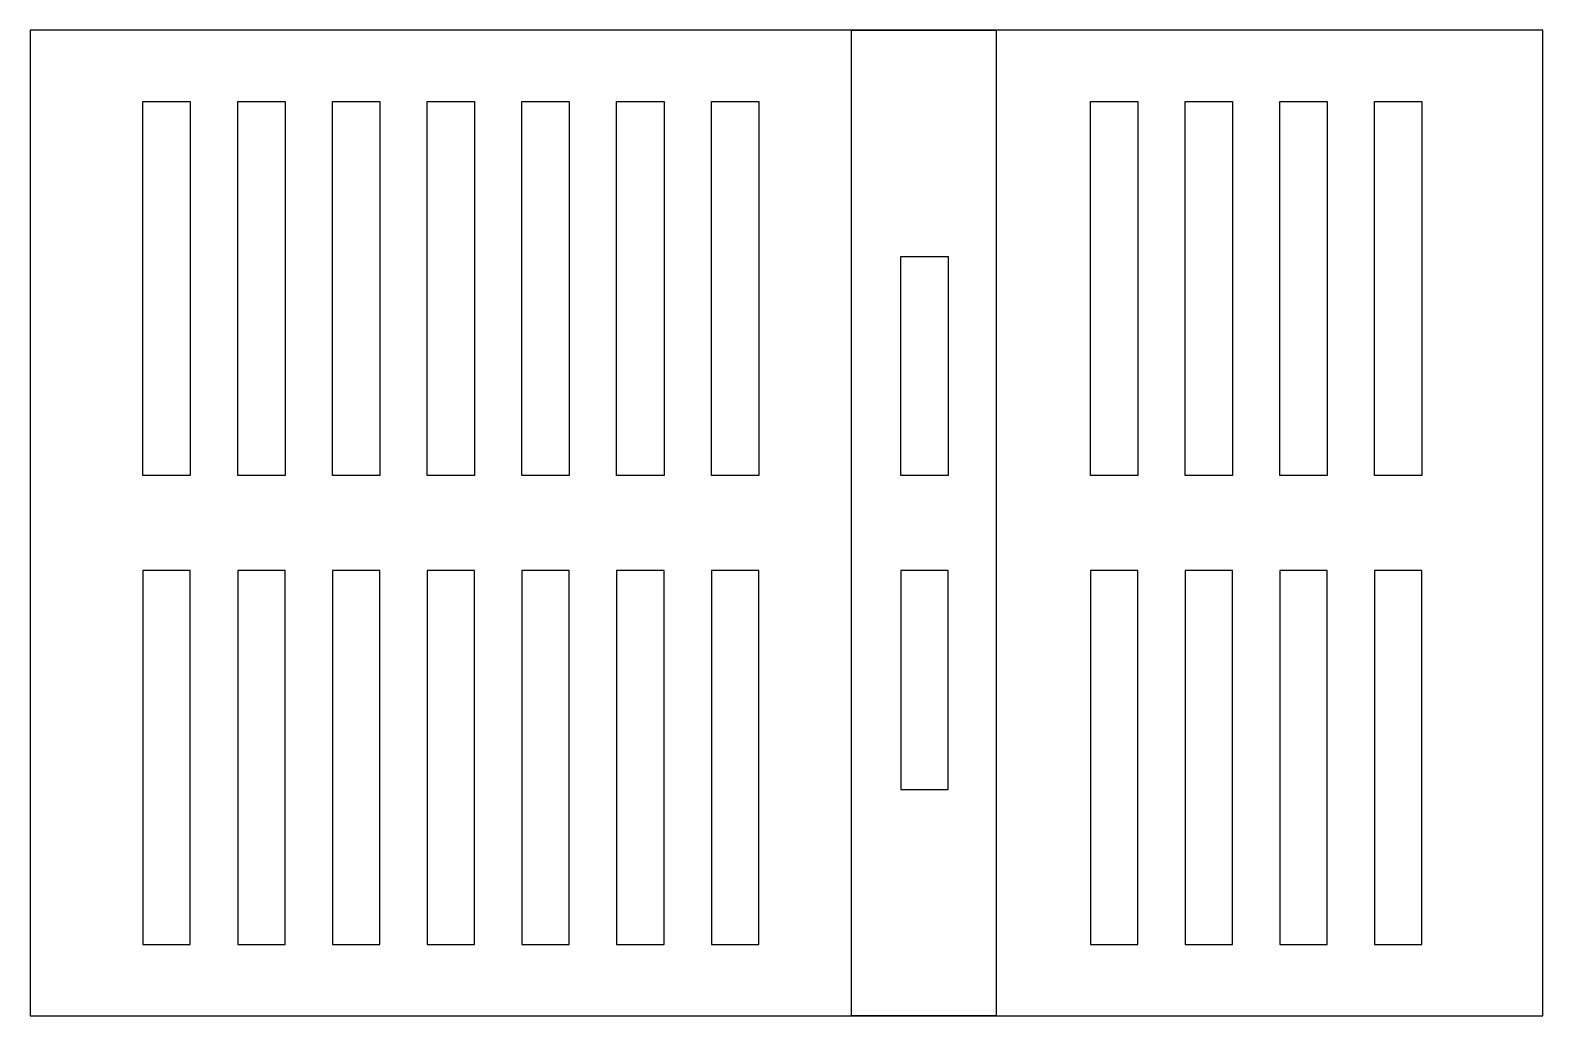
# Model space of a CAD drawing. Header units: millimetres. Extents: x 1518 to 2157, y 668 to 1084.
import ezdxf

# ---------------------------------------------------------------- set-up
doc = ezdxf.new("R2010")
doc.units = ezdxf.units.MM
doc.header["$MEASUREMENT"] = 0
for name, color, linetype, true_color in [('I4$cama', 18, 'Continuous', 0x000000), ('I4$cama$interior', 1, 'Continuous', 0xff0000), ('I4$cama$Rebaje 2mm', 3, 'Continuous', 0x04ff00)]:
    doc.layers.add(name, color=color, linetype=linetype, true_color=true_color)

msp = doc.modelspace()

# ---------------------------------------------------------------- linework, layer by layer
at = {"layer": 'I4$cama'}
msp.add_lwpolyline([(1518.15, 1083.99), (1518.15, 668.01), (2156.73, 668.01), (2156.73, 1083.99)], close=True, dxfattribs=at)
at = {"layer": 'I4$cama$interior'}
for points in [[(1585.73, 896), (1565.73, 896), (1565.73, 1053.98), (1585.73, 1053.98)], [(1625.73, 896), (1605.73, 896), (1605.73, 1053.98), (1625.73, 1053.98)], [(1665.73, 896), (1645.73, 896), (1645.73, 1053.98), (1665.73, 1053.98)], [(1705.73, 896), (1685.73, 896), (1685.73, 1053.98), (1705.73, 1053.98)], [(1745.73, 896), (1725.73, 896), (1725.73, 1053.98), (1745.73, 1053.98)], [(1785.73, 896), (1765.73, 896), (1765.73, 1053.98), (1785.73, 1053.98)], [(1825.73, 896), (1805.73, 896), (1805.73, 1053.98), (1825.73, 1053.98)], [(1985.73, 896), (1965.73, 896), (1965.73, 1053.98), (1985.73, 1053.98)], [(2025.73, 896), (2005.73, 896), (2005.73, 1053.98), (2025.73, 1053.98)], [(2065.73, 896), (2045.73, 896), (2045.73, 1053.98), (2065.73, 1053.98)], [(2105.73, 896), (2085.73, 896), (2085.73, 1053.98), (2105.73, 1053.98)], [(1905.73, 896), (1885.73, 896), (1885.73, 988.54), (1905.73, 988.54)], [(1565.73, 856), (1565.73, 698.02), (1585.73, 698.02), (1585.73, 856)], [(1605.73, 856), (1605.73, 698.02), (1625.73, 698.02), (1625.73, 856)], [(1645.73, 856), (1645.73, 698.02), (1665.73, 698.02), (1665.73, 856)], [(1685.73, 856), (1685.73, 698.02), (1705.73, 698.02), (1705.73, 856)], [(1725.73, 856), (1725.73, 698.02), (1745.73, 698.02), (1745.73, 856)], [(1765.73, 856), (1765.73, 698.02), (1785.73, 698.02), (1785.73, 856)], [(1805.73, 856), (1805.73, 698.02), (1825.73, 698.02), (1825.73, 856)], [(1905.73, 856), (1885.73, 856), (1885.73, 763.46), (1905.73, 763.46)], [(1965.73, 856), (1965.73, 698.02), (1985.73, 698.02), (1985.73, 856)], [(2005.73, 856), (2005.73, 698.02), (2025.73, 698.02), (2025.73, 856)], [(2045.73, 856), (2045.73, 698.02), (2065.73, 698.02), (2065.73, 856)], [(2085.73, 856), (2085.73, 698.02), (2105.73, 698.02), (2105.73, 856)]]:
    msp.add_lwpolyline(points, close=True, dxfattribs=at)
at = {"layer": 'I4$cama$Rebaje 2mm', "extrusion": (-1.4005e-15, -0.000176646, 1)}
msp.add_lwpolyline([(1925.91, 668.01), (1864.91, 668.01), (1864.91, 1083.99), (1925.91, 1083.99)], close=True, dxfattribs=at)

doc.saveas('drawing.dxf')
